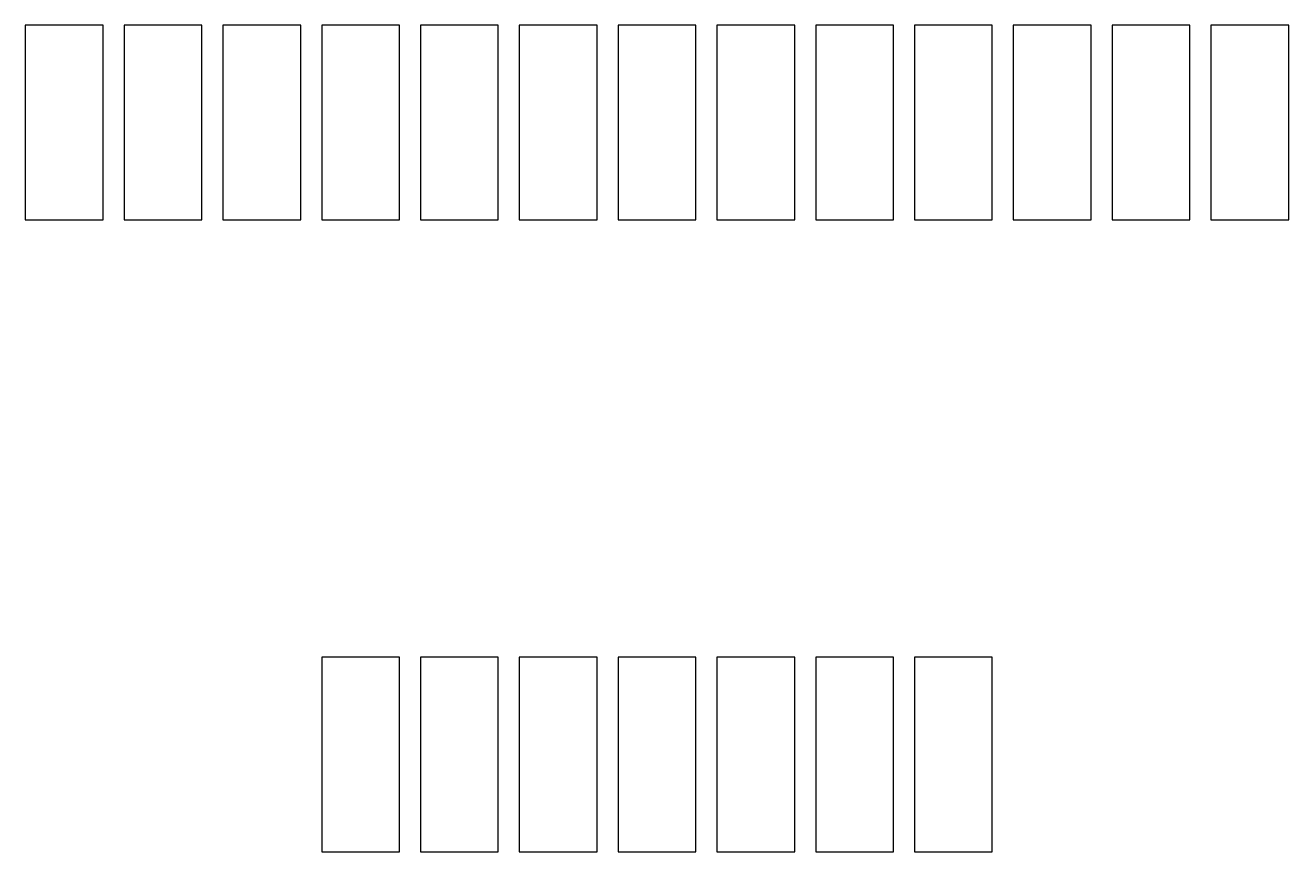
# Model space of a CAD drawing. Header units: millimetres. Extents: x 0.3 to 32.8, y -0.5 to 20.8.
import ezdxf

# ---------------------------------------------------------------- set-up
doc = ezdxf.new("R2010")
doc.units = ezdxf.units.MM
doc.layers.get('0').update_dxf_attribs({"linetype": 'CONTINUOUS'})

msp = doc.modelspace()

# ---------------------------------------------------------------- linework, layer by layer
for points in [[(2.27, 20.78), (0.27, 20.78), (0.27, 15.78), (2.27, 15.78)], [(4.81, 20.78), (2.81, 20.78), (2.81, 15.78), (4.81, 15.78)], [(7.35, 20.78), (5.35, 20.78), (5.35, 15.78), (7.35, 15.78)], [(7.89, 20.78), (7.89, 15.78), (9.89, 15.78), (9.89, 20.78)], [(10.43, 20.78), (10.43, 15.78), (12.43, 15.78), (12.43, 20.78)], [(12.97, 20.78), (12.97, 15.78), (14.97, 15.78), (14.97, 20.78)], [(15.51, 20.78), (15.51, 15.78), (17.51, 15.78), (17.51, 20.78)], [(18.05, 20.78), (18.05, 15.78), (20.05, 15.78), (20.05, 20.78)], [(20.59, 20.78), (20.59, 15.78), (22.59, 15.78), (22.59, 20.78)], [(23.13, 20.78), (23.13, 15.78), (25.13, 15.78), (25.13, 20.78)], [(25.67, 20.78), (25.67, 15.78), (27.67, 15.78), (27.67, 20.78)], [(28.21, 20.78), (28.21, 15.78), (30.21, 15.78), (30.21, 20.78)], [(32.75, 15.78), (32.75, 20.78), (30.75, 20.78), (30.75, 15.78)], [(7.89, -0.46), (9.89, -0.46), (9.89, 4.54), (7.89, 4.54)], [(10.43, -0.46), (12.43, -0.46), (12.43, 4.54), (10.43, 4.54)], [(12.97, -0.46), (14.97, -0.46), (14.97, 4.54), (12.97, 4.54)], [(15.51, -0.46), (17.51, -0.46), (17.51, 4.54), (15.51, 4.54)], [(18.05, -0.46), (20.05, -0.46), (20.05, 4.54), (18.05, 4.54)], [(20.59, -0.46), (22.59, -0.46), (22.59, 4.54), (20.59, 4.54)], [(23.13, -0.46), (25.13, -0.46), (25.13, 4.54), (23.13, 4.54)]]:
    msp.add_lwpolyline(points, close=True)

doc.saveas('drawing.dxf')
